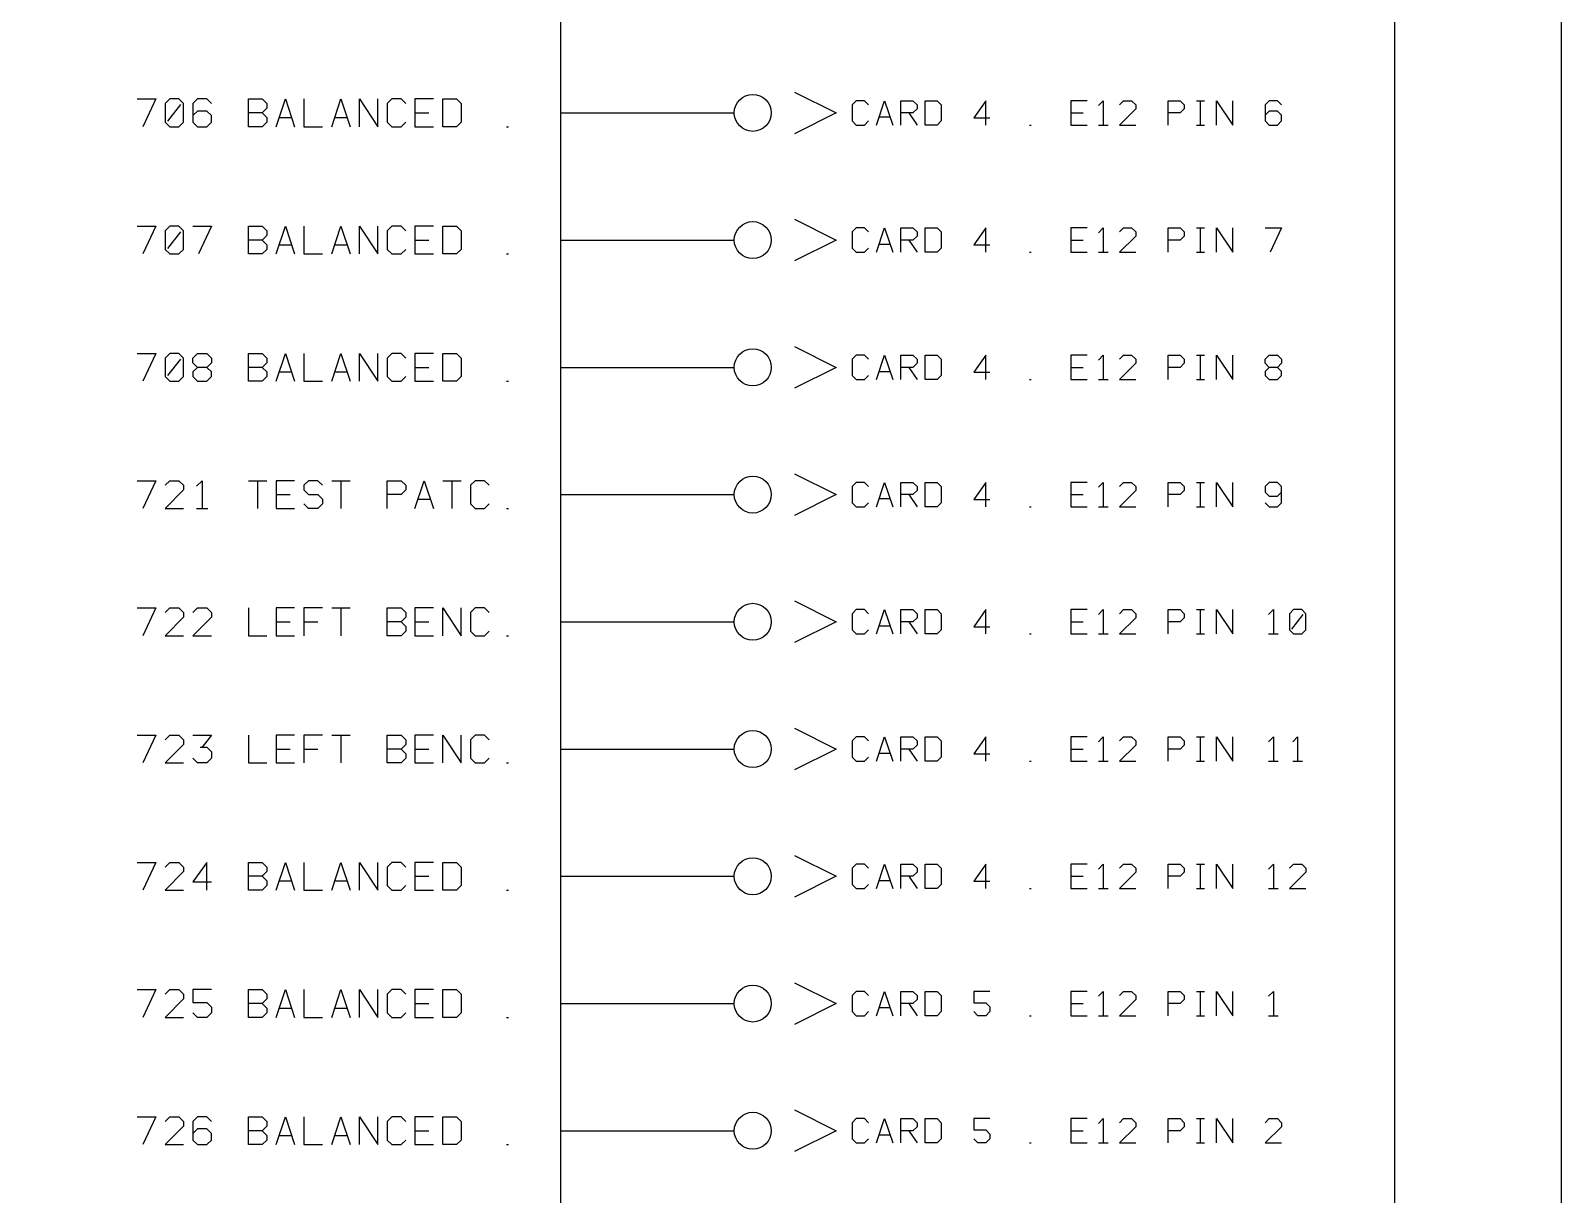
# Model space of a CAD drawing. Header units: millimetres. Extents: x 10 to 543, y 10 to 845.
# Drawn here: x 410.3 to 542.6, y 219.8 to 320.4 of the extents above; entities that cross this region are included whole.
import ezdxf

# ---------------------------------------------------------------- set-up
doc = ezdxf.new("R2010")
doc.units = ezdxf.units.MM
for name, color, linetype, lineweight in [('DEVICE', 7, 'CONTINUOUS', 25), ('GROUP', 6, 'CONTINUOUS', 25), ('LABEL', 8, 'CONTINUOUS', 25), ('POINT', 4, 'CONTINUOUS', 25), ('PORT_OUT', 30, 'CONTINUOUS', 25), ('PORTAL', 2, 'CONTINUOUS', 25), ('SHEET', 7, 'CONTINUOUS', 25)]:
    doc.layers.add(name, color=color, linetype=linetype, lineweight=lineweight)

msp = doc.modelspace()

# ---------------------------------------------------------------- linework, layer by layer
at = {"layer": 'DEVICE'}
msp.add_lwpolyline([(96.1, 48.8), (456.1, 48.8), (456.1, 781.8), (96.1, 781.8)], close=True, dxfattribs=at)
at = {"layer": 'GROUP'}
msp.add_lwpolyline([(24, 24), (528.2, 24), (528.2, 800.4), (24, 800.4)], close=True, dxfattribs=at)
at = {"layer": 'LABEL'}
for points in [[(419.5, 314.5), (421.1, 314.5), (419.98, 312.1)], [(422.3, 312.1), (423.1, 312.1), (423.5, 312.5), (423.5, 314.1), (423.1, 314.5), (422.3, 314.5), (421.9, 314.1), (421.9, 312.5), (422.3, 312.1)], [(422.14, 312.58), (423.26, 314.02)], [(425.9, 314.1), (425.5, 314.5), (424.7, 314.5), (424.3, 314.1), (424.3, 312.5), (424.7, 312.1), (425.5, 312.1), (425.9, 312.5), (425.9, 313.06), (425.5, 313.46), (424.7, 313.46), (424.3, 313.06)], [(429.1, 312.1), (429.1, 314.5), (430.3, 314.5), (430.7, 314.1), (430.7, 313.7), (430.3, 313.3), (429.1, 313.3)], [(431.5, 312.1), (432.3, 314.5), (433.1, 312.1)], [(433.9, 314.5), (433.9, 312.1), (435.5, 312.1)], [(436.3, 312.1), (437.1, 314.5), (437.9, 312.1)], [(438.7, 312.1), (438.7, 314.5), (440.3, 312.1), (440.3, 314.5)], [(442.7, 314.1), (442.3, 314.5), (441.5, 314.5), (441.1, 314.1), (441.1, 312.5), (441.5, 312.1), (442.3, 312.1), (442.7, 312.5)], [(445.1, 314.5), (443.5, 314.5), (443.5, 312.1), (445.1, 312.1)], [(445.9, 312.1), (445.9, 314.5), (447.1, 314.5), (447.5, 314.1), (447.5, 312.5), (447.1, 312.1), (445.9, 312.1)], [(430.3, 313.3), (430.7, 312.9), (430.7, 312.5), (430.3, 312.1), (429.1, 312.1)], [(431.78, 312.9), (432.82, 312.9)], [(436.58, 312.9), (437.62, 312.9)], [(443.5, 313.3), (444.7, 313.3)], [(451.42, 312.1), (451.58, 312.1)], [(419.5, 303.5), (421.1, 303.5), (419.98, 301.1)], [(422.3, 301.1), (423.1, 301.1), (423.5, 301.5), (423.5, 303.1), (423.1, 303.5), (422.3, 303.5), (421.9, 303.1), (421.9, 301.5), (422.3, 301.1)], [(424.3, 303.5), (425.9, 303.5), (424.78, 301.1)], [(429.1, 301.1), (429.1, 303.5), (430.3, 303.5), (430.7, 303.1), (430.7, 302.7), (430.3, 302.3), (429.1, 302.3)], [(431.5, 301.1), (432.3, 303.5), (433.1, 301.1)], [(433.9, 303.5), (433.9, 301.1), (435.5, 301.1)], [(436.3, 301.1), (437.1, 303.5), (437.9, 301.1)], [(438.7, 301.1), (438.7, 303.5), (440.3, 301.1), (440.3, 303.5)], [(442.7, 303.1), (442.3, 303.5), (441.5, 303.5), (441.1, 303.1), (441.1, 301.5), (441.5, 301.1), (442.3, 301.1), (442.7, 301.5)], [(445.1, 303.5), (443.5, 303.5), (443.5, 301.1), (445.1, 301.1)], [(445.9, 301.1), (445.9, 303.5), (447.1, 303.5), (447.5, 303.1), (447.5, 301.5), (447.1, 301.1), (445.9, 301.1)], [(422.14, 301.58), (423.26, 303.02)], [(430.3, 302.3), (430.7, 301.9), (430.7, 301.5), (430.3, 301.1), (429.1, 301.1)], [(431.78, 301.9), (432.82, 301.9)], [(436.58, 301.9), (437.62, 301.9)], [(443.5, 302.3), (444.7, 302.3)], [(451.42, 301.1), (451.58, 301.1)], [(419.5, 292.5), (421.1, 292.5), (419.98, 290.1)], [(422.3, 290.1), (423.1, 290.1), (423.5, 290.5), (423.5, 292.1), (423.1, 292.5), (422.3, 292.5), (421.9, 292.1), (421.9, 290.5), (422.3, 290.1)], [(424.7, 291.3), (424.3, 291.7), (424.3, 292.1), (424.7, 292.5), (425.5, 292.5), (425.9, 292.1), (425.9, 291.7), (425.5, 291.3), (424.7, 291.3), (424.3, 290.9), (424.3, 290.5), (424.7, 290.1), (425.5, 290.1), (425.9, 290.5), (425.9, 290.9), (425.5, 291.3)], [(429.1, 290.1), (429.1, 292.5), (430.3, 292.5), (430.7, 292.1), (430.7, 291.7), (430.3, 291.3), (429.1, 291.3)], [(431.5, 290.1), (432.3, 292.5), (433.1, 290.1)], [(433.9, 292.5), (433.9, 290.1), (435.5, 290.1)], [(436.3, 290.1), (437.1, 292.5), (437.9, 290.1)], [(438.7, 290.1), (438.7, 292.5), (440.3, 290.1), (440.3, 292.5)], [(442.7, 292.1), (442.3, 292.5), (441.5, 292.5), (441.1, 292.1), (441.1, 290.5), (441.5, 290.1), (442.3, 290.1), (442.7, 290.5)], [(445.1, 292.5), (443.5, 292.5), (443.5, 290.1), (445.1, 290.1)], [(445.9, 290.1), (445.9, 292.5), (447.1, 292.5), (447.5, 292.1), (447.5, 290.5), (447.1, 290.1), (445.9, 290.1)], [(422.14, 290.58), (423.26, 292.02)], [(430.3, 291.3), (430.7, 290.9), (430.7, 290.5), (430.3, 290.1), (429.1, 290.1)], [(443.5, 291.3), (444.7, 291.3)], [(431.78, 290.9), (432.82, 290.9)], [(436.58, 290.9), (437.62, 290.9)], [(451.42, 290.1), (451.58, 290.1)], [(419.5, 281.5), (421.1, 281.5), (419.98, 279.1)], [(421.9, 281.1), (422.3, 281.5), (423.1, 281.5), (423.5, 281.1), (423.5, 280.7), (421.9, 279.1), (423.5, 279.1)], [(424.62, 281.02), (425.1, 281.5), (425.1, 279.1)], [(429.1, 281.5), (430.7, 281.5)], [(429.9, 281.5), (429.9, 279.1)], [(433.1, 281.5), (431.5, 281.5), (431.5, 279.1), (433.1, 279.1)], [(435.5, 281.1), (435.1, 281.5), (434.3, 281.5), (433.9, 281.1), (433.9, 280.7), (434.3, 280.3), (435.1, 280.3), (435.5, 279.9), (435.5, 279.5), (435.1, 279.1), (434.3, 279.1), (433.9, 279.5)], [(436.3, 281.5), (437.9, 281.5)], [(437.1, 281.5), (437.1, 279.1)], [(441.1, 279.1), (441.1, 281.5), (442.3, 281.5), (442.7, 281.1), (442.7, 280.7), (442.3, 280.3), (441.1, 280.3)], [(443.5, 279.1), (444.3, 281.5), (445.1, 279.1)], [(445.9, 281.5), (447.5, 281.5)], [(446.7, 281.5), (446.7, 279.1)], [(449.9, 281.1), (449.5, 281.5), (448.7, 281.5), (448.3, 281.1), (448.3, 279.5), (448.7, 279.1), (449.5, 279.1), (449.9, 279.5)], [(431.5, 280.3), (432.7, 280.3)], [(443.78, 279.9), (444.82, 279.9)], [(424.62, 279.1), (425.58, 279.1)], [(451.42, 279.1), (451.58, 279.1)], [(419.5, 270.5), (421.1, 270.5), (419.98, 268.1)], [(421.9, 270.1), (422.3, 270.5), (423.1, 270.5), (423.5, 270.1), (423.5, 269.7), (421.9, 268.1), (423.5, 268.1)], [(424.3, 270.1), (424.7, 270.5), (425.5, 270.5), (425.9, 270.1), (425.9, 269.7), (424.3, 268.1), (425.9, 268.1)], [(429.1, 270.5), (429.1, 268.1), (430.7, 268.1)], [(433.1, 270.5), (431.5, 270.5), (431.5, 268.1), (433.1, 268.1)], [(435.5, 270.5), (433.9, 270.5), (433.9, 268.1)], [(436.3, 270.5), (437.9, 270.5)], [(437.1, 270.5), (437.1, 268.1)], [(441.1, 268.1), (441.1, 270.5), (442.3, 270.5), (442.7, 270.1), (442.7, 269.7), (442.3, 269.3), (441.1, 269.3)], [(445.1, 270.5), (443.5, 270.5), (443.5, 268.1), (445.1, 268.1)], [(445.9, 268.1), (445.9, 270.5), (447.5, 268.1), (447.5, 270.5)], [(449.9, 270.1), (449.5, 270.5), (448.7, 270.5), (448.3, 270.1), (448.3, 268.5), (448.7, 268.1), (449.5, 268.1), (449.9, 268.5)], [(431.5, 269.3), (432.7, 269.3)], [(433.9, 269.3), (435.1, 269.3)], [(442.3, 269.3), (442.7, 268.9), (442.7, 268.5), (442.3, 268.1), (441.1, 268.1)], [(443.5, 269.3), (444.7, 269.3)], [(451.42, 268.1), (451.58, 268.1)], [(419.5, 259.5), (421.1, 259.5), (419.98, 257.1)], [(421.9, 259.1), (422.3, 259.5), (423.1, 259.5), (423.5, 259.1), (423.5, 258.7), (421.9, 257.1), (423.5, 257.1)], [(424.3, 259.5), (425.9, 259.5), (425.1, 258.46)], [(429.1, 259.5), (429.1, 257.1), (430.7, 257.1)], [(433.1, 259.5), (431.5, 259.5), (431.5, 257.1), (433.1, 257.1)], [(435.5, 259.5), (433.9, 259.5), (433.9, 257.1)], [(436.3, 259.5), (437.9, 259.5)], [(437.1, 259.5), (437.1, 257.1)], [(441.1, 257.1), (441.1, 259.5), (442.3, 259.5), (442.7, 259.1), (442.7, 258.7), (442.3, 258.3), (441.1, 258.3)], [(445.1, 259.5), (443.5, 259.5), (443.5, 257.1), (445.1, 257.1)], [(445.9, 257.1), (445.9, 259.5), (447.5, 257.1), (447.5, 259.5)], [(449.9, 259.1), (449.5, 259.5), (448.7, 259.5), (448.3, 259.1), (448.3, 257.5), (448.7, 257.1), (449.5, 257.1), (449.9, 257.5)], [(424.94, 258.46), (425.5, 258.46), (425.9, 258.06), (425.9, 257.5), (425.5, 257.1), (424.7, 257.1), (424.3, 257.5)], [(431.5, 258.3), (432.7, 258.3)], [(433.9, 258.3), (435.1, 258.3)], [(442.3, 258.3), (442.7, 257.9), (442.7, 257.5), (442.3, 257.1), (441.1, 257.1)], [(443.5, 258.3), (444.7, 258.3)], [(451.42, 257.1), (451.58, 257.1)], [(419.5, 248.5), (421.1, 248.5), (419.98, 246.1)], [(421.9, 248.1), (422.3, 248.5), (423.1, 248.5), (423.5, 248.1), (423.5, 247.7), (421.9, 246.1), (423.5, 246.1)], [(425.5, 246.1), (425.5, 248.5), (424.3, 246.82), (425.9, 246.82)], [(429.1, 246.1), (429.1, 248.5), (430.3, 248.5), (430.7, 248.1), (430.7, 247.7), (430.3, 247.3), (429.1, 247.3)], [(431.5, 246.1), (432.3, 248.5), (433.1, 246.1)], [(433.9, 248.5), (433.9, 246.1), (435.5, 246.1)], [(436.3, 246.1), (437.1, 248.5), (437.9, 246.1)], [(438.7, 246.1), (438.7, 248.5), (440.3, 246.1), (440.3, 248.5)], [(442.7, 248.1), (442.3, 248.5), (441.5, 248.5), (441.1, 248.1), (441.1, 246.5), (441.5, 246.1), (442.3, 246.1), (442.7, 246.5)], [(445.1, 248.5), (443.5, 248.5), (443.5, 246.1), (445.1, 246.1)], [(445.9, 246.1), (445.9, 248.5), (447.1, 248.5), (447.5, 248.1), (447.5, 246.5), (447.1, 246.1), (445.9, 246.1)], [(430.3, 247.3), (430.7, 246.9), (430.7, 246.5), (430.3, 246.1), (429.1, 246.1)], [(431.78, 246.9), (432.82, 246.9)], [(436.58, 246.9), (437.62, 246.9)], [(443.5, 247.3), (444.7, 247.3)], [(451.42, 246.1), (451.58, 246.1)], [(419.5, 237.5), (421.1, 237.5), (419.98, 235.1)], [(421.9, 237.1), (422.3, 237.5), (423.1, 237.5), (423.5, 237.1), (423.5, 236.7), (421.9, 235.1), (423.5, 235.1)], [(425.9, 237.5), (424.3, 237.5), (424.3, 236.38), (425.5, 236.38), (425.9, 235.98), (425.9, 235.5), (425.5, 235.1), (424.7, 235.1), (424.3, 235.5)], [(429.1, 235.1), (429.1, 237.5), (430.3, 237.5), (430.7, 237.1), (430.7, 236.7), (430.3, 236.3), (429.1, 236.3)], [(431.5, 235.1), (432.3, 237.5), (433.1, 235.1)], [(433.9, 237.5), (433.9, 235.1), (435.5, 235.1)], [(436.3, 235.1), (437.1, 237.5), (437.9, 235.1)], [(438.7, 235.1), (438.7, 237.5), (440.3, 235.1), (440.3, 237.5)], [(442.7, 237.1), (442.3, 237.5), (441.5, 237.5), (441.1, 237.1), (441.1, 235.5), (441.5, 235.1), (442.3, 235.1), (442.7, 235.5)], [(445.1, 237.5), (443.5, 237.5), (443.5, 235.1), (445.1, 235.1)], [(445.9, 235.1), (445.9, 237.5), (447.1, 237.5), (447.5, 237.1), (447.5, 235.5), (447.1, 235.1), (445.9, 235.1)], [(430.3, 236.3), (430.7, 235.9), (430.7, 235.5), (430.3, 235.1), (429.1, 235.1)], [(431.78, 235.9), (432.82, 235.9)], [(436.58, 235.9), (437.62, 235.9)], [(443.5, 236.3), (444.7, 236.3)], [(451.42, 235.1), (451.58, 235.1)], [(419.5, 226.5), (421.1, 226.5), (419.98, 224.1)], [(421.9, 226.1), (422.3, 226.5), (423.1, 226.5), (423.5, 226.1), (423.5, 225.7), (421.9, 224.1), (423.5, 224.1)], [(425.9, 226.1), (425.5, 226.5), (424.7, 226.5), (424.3, 226.1), (424.3, 224.5), (424.7, 224.1), (425.5, 224.1), (425.9, 224.5), (425.9, 225.06), (425.5, 225.46), (424.7, 225.46), (424.3, 225.06)], [(429.1, 224.1), (429.1, 226.5), (430.3, 226.5), (430.7, 226.1), (430.7, 225.7), (430.3, 225.3), (429.1, 225.3)], [(431.5, 224.1), (432.3, 226.5), (433.1, 224.1)], [(433.9, 226.5), (433.9, 224.1), (435.5, 224.1)], [(436.3, 224.1), (437.1, 226.5), (437.9, 224.1)], [(438.7, 224.1), (438.7, 226.5), (440.3, 224.1), (440.3, 226.5)], [(442.7, 226.1), (442.3, 226.5), (441.5, 226.5), (441.1, 226.1), (441.1, 224.5), (441.5, 224.1), (442.3, 224.1), (442.7, 224.5)], [(445.1, 226.5), (443.5, 226.5), (443.5, 224.1), (445.1, 224.1)], [(445.9, 224.1), (445.9, 226.5), (447.1, 226.5), (447.5, 226.1), (447.5, 224.5), (447.1, 224.1), (445.9, 224.1)], [(430.3, 225.3), (430.7, 224.9), (430.7, 224.5), (430.3, 224.1), (429.1, 224.1)], [(443.5, 225.3), (444.7, 225.3)], [(431.78, 224.9), (432.82, 224.9)], [(436.58, 224.9), (437.62, 224.9)], [(451.42, 224.1), (451.58, 224.1)]]:
    msp.add_lwpolyline(points, dxfattribs=at)
at = {"layer": 'POINT'}
for centre in [(472.7, 313.3), (472.7, 302.3), (472.7, 291.3), (472.7, 280.3), (472.7, 269.3), (472.7, 258.3), (472.7, 247.3), (472.7, 236.3), (472.7, 225.3)]:
    msp.add_circle(centre, 1.6, dxfattribs=at)
at = {"layer": 'PORT_OUT'}
for p, q in [((456.1, 313.3), (471.1, 313.3)), ((456.1, 302.3), (471.1, 302.3)), ((456.1, 291.3), (471.1, 291.3)), ((456.1, 280.3), (471.1, 280.3)), ((456.1, 269.3), (471.1, 269.3)), ((456.1, 258.3), (471.1, 258.3)), ((456.1, 247.3), (471.1, 247.3)), ((456.1, 236.3), (471.1, 236.3)), ((456.1, 225.3), (471.1, 225.3))]:
    msp.add_line(p, q, dxfattribs=at)
at = {"layer": 'PORTAL'}
for points in [[(476.3, 315.1), (479.9, 313.3), (476.3, 311.5)], [(482.7, 314), (482.35, 314.35), (481.65, 314.35), (481.3, 314), (481.3, 312.6), (481.65, 312.25), (482.35, 312.25), (482.7, 312.6)], [(483.4, 312.25), (484.1, 314.35), (484.8, 312.25)], [(485.5, 312.25), (485.5, 314.35), (486.55, 314.35), (486.9, 314), (486.9, 313.65), (486.55, 313.3), (485.5, 313.3)], [(487.6, 312.25), (487.6, 314.35), (488.65, 314.35), (489, 314), (489, 312.6), (488.65, 312.25), (487.6, 312.25)], [(492.85, 312.25), (492.85, 314.35), (491.8, 312.88), (493.2, 312.88)], [(501.6, 314.35), (500.2, 314.35), (500.2, 312.25), (501.6, 312.25)], [(502.58, 313.93), (503, 314.35), (503, 312.25)], [(504.4, 314), (504.75, 314.35), (505.45, 314.35), (505.8, 314), (505.8, 313.65), (504.4, 312.25), (505.8, 312.25)], [(508.6, 312.25), (508.6, 314.35), (509.65, 314.35), (510, 314), (510, 313.65), (509.65, 313.3), (508.6, 313.3)], [(511.05, 314.35), (511.75, 314.35)], [(511.4, 312.25), (511.4, 314.35)], [(512.8, 312.25), (512.8, 314.35), (514.2, 312.25), (514.2, 314.35)], [(518.4, 314), (518.05, 314.35), (517.35, 314.35), (517, 314), (517, 312.6), (517.35, 312.25), (518.05, 312.25), (518.4, 312.6), (518.4, 313.09), (518.05, 313.44), (517.35, 313.44), (517, 313.09)], [(483.64, 312.95), (484.56, 312.95)], [(486.2, 313.3), (486.9, 312.25)], [(500.2, 313.3), (501.25, 313.3)], [(496.63, 312.25), (496.77, 312.25)], [(502.58, 312.25), (503.42, 312.25)], [(511.05, 312.25), (511.75, 312.25)], [(476.3, 304.1), (479.9, 302.3), (476.3, 300.5)], [(482.7, 303), (482.35, 303.35), (481.65, 303.35), (481.3, 303), (481.3, 301.6), (481.65, 301.25), (482.35, 301.25), (482.7, 301.6)], [(483.4, 301.25), (484.1, 303.35), (484.8, 301.25)], [(485.5, 301.25), (485.5, 303.35), (486.55, 303.35), (486.9, 303), (486.9, 302.65), (486.55, 302.3), (485.5, 302.3)], [(487.6, 301.25), (487.6, 303.35), (488.65, 303.35), (489, 303), (489, 301.6), (488.65, 301.25), (487.6, 301.25)], [(492.85, 301.25), (492.85, 303.35), (491.8, 301.88), (493.2, 301.88)], [(501.6, 303.35), (500.2, 303.35), (500.2, 301.25), (501.6, 301.25)], [(502.58, 302.93), (503, 303.35), (503, 301.25)], [(504.4, 303), (504.75, 303.35), (505.45, 303.35), (505.8, 303), (505.8, 302.65), (504.4, 301.25), (505.8, 301.25)], [(508.6, 301.25), (508.6, 303.35), (509.65, 303.35), (510, 303), (510, 302.65), (509.65, 302.3), (508.6, 302.3)], [(511.05, 303.35), (511.75, 303.35)], [(511.4, 301.25), (511.4, 303.35)], [(512.8, 301.25), (512.8, 303.35), (514.2, 301.25), (514.2, 303.35)], [(517, 303.35), (518.4, 303.35), (517.42, 301.25)], [(483.64, 301.95), (484.56, 301.95)], [(486.2, 302.3), (486.9, 301.25)], [(500.2, 302.3), (501.25, 302.3)], [(496.63, 301.25), (496.77, 301.25)], [(502.58, 301.25), (503.42, 301.25)], [(511.05, 301.25), (511.75, 301.25)], [(476.3, 293.1), (479.9, 291.3), (476.3, 289.5)], [(482.7, 292), (482.35, 292.35), (481.65, 292.35), (481.3, 292), (481.3, 290.6), (481.65, 290.25), (482.35, 290.25), (482.7, 290.6)], [(483.4, 290.25), (484.1, 292.35), (484.8, 290.25)], [(485.5, 290.25), (485.5, 292.35), (486.55, 292.35), (486.9, 292), (486.9, 291.65), (486.55, 291.3), (485.5, 291.3)], [(486.2, 291.3), (486.9, 290.25)], [(487.6, 290.25), (487.6, 292.35), (488.65, 292.35), (489, 292), (489, 290.6), (488.65, 290.25), (487.6, 290.25)], [(492.85, 290.25), (492.85, 292.35), (491.8, 290.88), (493.2, 290.88)], [(501.6, 292.35), (500.2, 292.35), (500.2, 290.25), (501.6, 290.25)], [(500.2, 291.3), (501.25, 291.3)], [(502.58, 291.93), (503, 292.35), (503, 290.25)], [(504.4, 292), (504.75, 292.35), (505.45, 292.35), (505.8, 292), (505.8, 291.65), (504.4, 290.25), (505.8, 290.25)], [(508.6, 290.25), (508.6, 292.35), (509.65, 292.35), (510, 292), (510, 291.65), (509.65, 291.3), (508.6, 291.3)], [(511.05, 292.35), (511.75, 292.35)], [(511.4, 290.25), (511.4, 292.35)], [(512.8, 290.25), (512.8, 292.35), (514.2, 290.25), (514.2, 292.35)], [(517.35, 291.3), (517, 291.65), (517, 292), (517.35, 292.35), (518.05, 292.35), (518.4, 292), (518.4, 291.65), (518.05, 291.3), (517.35, 291.3), (517, 290.95), (517, 290.6), (517.35, 290.25), (518.05, 290.25), (518.4, 290.6), (518.4, 290.95), (518.05, 291.3)], [(483.64, 290.95), (484.56, 290.95)], [(496.63, 290.25), (496.77, 290.25)], [(502.58, 290.25), (503.42, 290.25)], [(511.05, 290.25), (511.75, 290.25)], [(476.3, 282.1), (479.9, 280.3), (476.3, 278.5)], [(482.7, 281), (482.35, 281.35), (481.65, 281.35), (481.3, 281), (481.3, 279.6), (481.65, 279.25), (482.35, 279.25), (482.7, 279.6)], [(483.4, 279.25), (484.1, 281.35), (484.8, 279.25)], [(485.5, 279.25), (485.5, 281.35), (486.55, 281.35), (486.9, 281), (486.9, 280.65), (486.55, 280.3), (485.5, 280.3)], [(487.6, 279.25), (487.6, 281.35), (488.65, 281.35), (489, 281), (489, 279.6), (488.65, 279.25), (487.6, 279.25)], [(492.85, 279.25), (492.85, 281.35), (491.8, 279.88), (493.2, 279.88)], [(501.6, 281.35), (500.2, 281.35), (500.2, 279.25), (501.6, 279.25)], [(502.58, 280.93), (503, 281.35), (503, 279.25)], [(504.4, 281), (504.75, 281.35), (505.45, 281.35), (505.8, 281), (505.8, 280.65), (504.4, 279.25), (505.8, 279.25)], [(508.6, 279.25), (508.6, 281.35), (509.65, 281.35), (510, 281), (510, 280.65), (509.65, 280.3), (508.6, 280.3)], [(511.05, 281.35), (511.75, 281.35)], [(511.4, 279.25), (511.4, 281.35)], [(512.8, 279.25), (512.8, 281.35), (514.2, 279.25), (514.2, 281.35)], [(517, 279.6), (517.35, 279.25), (518.05, 279.25), (518.4, 279.6), (518.4, 281), (518.05, 281.35), (517.35, 281.35), (517, 281), (517, 280.51), (517.35, 280.16), (518.05, 280.16), (518.4, 280.51)], [(483.64, 279.95), (484.56, 279.95)], [(486.2, 280.3), (486.9, 279.25)], [(496.63, 279.25), (496.77, 279.25)], [(500.2, 280.3), (501.25, 280.3)], [(502.58, 279.25), (503.42, 279.25)], [(511.05, 279.25), (511.75, 279.25)], [(476.3, 271.1), (479.9, 269.3), (476.3, 267.5)], [(482.7, 270), (482.35, 270.35), (481.65, 270.35), (481.3, 270), (481.3, 268.6), (481.65, 268.25), (482.35, 268.25), (482.7, 268.6)], [(483.4, 268.25), (484.1, 270.35), (484.8, 268.25)], [(485.5, 268.25), (485.5, 270.35), (486.55, 270.35), (486.9, 270), (486.9, 269.65), (486.55, 269.3), (485.5, 269.3)], [(487.6, 268.25), (487.6, 270.35), (488.65, 270.35), (489, 270), (489, 268.6), (488.65, 268.25), (487.6, 268.25)], [(492.85, 268.25), (492.85, 270.35), (491.8, 268.88), (493.2, 268.88)], [(501.6, 270.35), (500.2, 270.35), (500.2, 268.25), (501.6, 268.25)], [(502.58, 269.93), (503, 270.35), (503, 268.25)], [(504.4, 270), (504.75, 270.35), (505.45, 270.35), (505.8, 270), (505.8, 269.65), (504.4, 268.25), (505.8, 268.25)], [(508.6, 268.25), (508.6, 270.35), (509.65, 270.35), (510, 270), (510, 269.65), (509.65, 269.3), (508.6, 269.3)], [(511.05, 270.35), (511.75, 270.35)], [(511.4, 268.25), (511.4, 270.35)], [(512.8, 268.25), (512.8, 270.35), (514.2, 268.25), (514.2, 270.35)], [(517.28, 269.93), (517.7, 270.35), (517.7, 268.25)], [(519.45, 268.25), (520.15, 268.25), (520.5, 268.6), (520.5, 270), (520.15, 270.35), (519.45, 270.35), (519.1, 270), (519.1, 268.6), (519.45, 268.25)], [(483.64, 268.95), (484.56, 268.95)], [(486.2, 269.3), (486.9, 268.25)], [(500.2, 269.3), (501.25, 269.3)], [(519.31, 268.67), (520.29, 269.93)], [(496.63, 268.25), (496.77, 268.25)], [(502.58, 268.25), (503.42, 268.25)], [(511.05, 268.25), (511.75, 268.25)], [(517.28, 268.25), (518.12, 268.25)], [(476.3, 260.1), (479.9, 258.3), (476.3, 256.5)], [(482.7, 259), (482.35, 259.35), (481.65, 259.35), (481.3, 259), (481.3, 257.6), (481.65, 257.25), (482.35, 257.25), (482.7, 257.6)], [(483.4, 257.25), (484.1, 259.35), (484.8, 257.25)], [(485.5, 257.25), (485.5, 259.35), (486.55, 259.35), (486.9, 259), (486.9, 258.65), (486.55, 258.3), (485.5, 258.3)], [(486.2, 258.3), (486.9, 257.25)], [(487.6, 257.25), (487.6, 259.35), (488.65, 259.35), (489, 259), (489, 257.6), (488.65, 257.25), (487.6, 257.25)], [(492.85, 257.25), (492.85, 259.35), (491.8, 257.88), (493.2, 257.88)], [(501.6, 259.35), (500.2, 259.35), (500.2, 257.25), (501.6, 257.25)], [(500.2, 258.3), (501.25, 258.3)], [(502.58, 258.93), (503, 259.35), (503, 257.25)], [(504.4, 259), (504.75, 259.35), (505.45, 259.35), (505.8, 259), (505.8, 258.65), (504.4, 257.25), (505.8, 257.25)], [(508.6, 257.25), (508.6, 259.35), (509.65, 259.35), (510, 259), (510, 258.65), (509.65, 258.3), (508.6, 258.3)], [(511.05, 259.35), (511.75, 259.35)], [(511.4, 257.25), (511.4, 259.35)], [(512.8, 257.25), (512.8, 259.35), (514.2, 257.25), (514.2, 259.35)], [(517.28, 258.93), (517.7, 259.35), (517.7, 257.25)], [(519.38, 258.93), (519.8, 259.35), (519.8, 257.25)], [(483.64, 257.95), (484.56, 257.95)], [(496.63, 257.25), (496.77, 257.25)], [(502.58, 257.25), (503.42, 257.25)], [(511.05, 257.25), (511.75, 257.25)], [(517.28, 257.25), (518.12, 257.25)], [(519.38, 257.25), (520.22, 257.25)], [(476.3, 249.1), (479.9, 247.3), (476.3, 245.5)], [(482.7, 248), (482.35, 248.35), (481.65, 248.35), (481.3, 248), (481.3, 246.6), (481.65, 246.25), (482.35, 246.25), (482.7, 246.6)], [(483.4, 246.25), (484.1, 248.35), (484.8, 246.25)], [(485.5, 246.25), (485.5, 248.35), (486.55, 248.35), (486.9, 248), (486.9, 247.65), (486.55, 247.3), (485.5, 247.3)], [(487.6, 246.25), (487.6, 248.35), (488.65, 248.35), (489, 248), (489, 246.6), (488.65, 246.25), (487.6, 246.25)], [(492.85, 246.25), (492.85, 248.35), (491.8, 246.88), (493.2, 246.88)], [(501.6, 248.35), (500.2, 248.35), (500.2, 246.25), (501.6, 246.25)], [(502.58, 247.93), (503, 248.35), (503, 246.25)], [(504.4, 248), (504.75, 248.35), (505.45, 248.35), (505.8, 248), (505.8, 247.65), (504.4, 246.25), (505.8, 246.25)], [(508.6, 246.25), (508.6, 248.35), (509.65, 248.35), (510, 248), (510, 247.65), (509.65, 247.3), (508.6, 247.3)], [(511.05, 248.35), (511.75, 248.35)], [(511.4, 246.25), (511.4, 248.35)], [(512.8, 246.25), (512.8, 248.35), (514.2, 246.25), (514.2, 248.35)], [(517.28, 247.93), (517.7, 248.35), (517.7, 246.25)], [(519.1, 248), (519.45, 248.35), (520.15, 248.35), (520.5, 248), (520.5, 247.65), (519.1, 246.25), (520.5, 246.25)], [(483.64, 246.95), (484.56, 246.95)], [(486.2, 247.3), (486.9, 246.25)], [(496.63, 246.25), (496.77, 246.25)], [(500.2, 247.3), (501.25, 247.3)], [(502.58, 246.25), (503.42, 246.25)], [(511.05, 246.25), (511.75, 246.25)], [(517.28, 246.25), (518.12, 246.25)], [(476.3, 238.1), (479.9, 236.3), (476.3, 234.5)], [(482.7, 237), (482.35, 237.35), (481.65, 237.35), (481.3, 237), (481.3, 235.6), (481.65, 235.25), (482.35, 235.25), (482.7, 235.6)], [(483.4, 235.25), (484.1, 237.35), (484.8, 235.25)], [(485.5, 235.25), (485.5, 237.35), (486.55, 237.35), (486.9, 237), (486.9, 236.65), (486.55, 236.3), (485.5, 236.3)], [(487.6, 235.25), (487.6, 237.35), (488.65, 237.35), (489, 237), (489, 235.6), (488.65, 235.25), (487.6, 235.25)], [(493.2, 237.35), (491.8, 237.35), (491.8, 236.37), (492.85, 236.37), (493.2, 236.02), (493.2, 235.6), (492.85, 235.25), (492.15, 235.25), (491.8, 235.6)], [(501.6, 237.35), (500.2, 237.35), (500.2, 235.25), (501.6, 235.25)], [(502.58, 236.93), (503, 237.35), (503, 235.25)], [(504.4, 237), (504.75, 237.35), (505.45, 237.35), (505.8, 237), (505.8, 236.65), (504.4, 235.25), (505.8, 235.25)], [(508.6, 235.25), (508.6, 237.35), (509.65, 237.35), (510, 237), (510, 236.65), (509.65, 236.3), (508.6, 236.3)], [(511.05, 237.35), (511.75, 237.35)], [(511.4, 235.25), (511.4, 237.35)], [(512.8, 235.25), (512.8, 237.35), (514.2, 235.25), (514.2, 237.35)], [(517.28, 236.93), (517.7, 237.35), (517.7, 235.25)], [(483.64, 235.95), (484.56, 235.95)], [(486.2, 236.3), (486.9, 235.25)], [(500.2, 236.3), (501.25, 236.3)], [(496.63, 235.25), (496.77, 235.25)], [(502.58, 235.25), (503.42, 235.25)], [(511.05, 235.25), (511.75, 235.25)], [(517.28, 235.25), (518.12, 235.25)], [(476.3, 227.1), (479.9, 225.3), (476.3, 223.5)], [(482.7, 226), (482.35, 226.35), (481.65, 226.35), (481.3, 226), (481.3, 224.6), (481.65, 224.25), (482.35, 224.25), (482.7, 224.6)], [(483.4, 224.25), (484.1, 226.35), (484.8, 224.25)], [(485.5, 224.25), (485.5, 226.35), (486.55, 226.35), (486.9, 226), (486.9, 225.65), (486.55, 225.3), (485.5, 225.3)], [(487.6, 224.25), (487.6, 226.35), (488.65, 226.35), (489, 226), (489, 224.6), (488.65, 224.25), (487.6, 224.25)], [(493.2, 226.35), (491.8, 226.35), (491.8, 225.37), (492.85, 225.37), (493.2, 225.02), (493.2, 224.6), (492.85, 224.25), (492.15, 224.25), (491.8, 224.6)], [(501.6, 226.35), (500.2, 226.35), (500.2, 224.25), (501.6, 224.25)], [(502.58, 225.93), (503, 226.35), (503, 224.25)], [(504.4, 226), (504.75, 226.35), (505.45, 226.35), (505.8, 226), (505.8, 225.65), (504.4, 224.25), (505.8, 224.25)], [(508.6, 224.25), (508.6, 226.35), (509.65, 226.35), (510, 226), (510, 225.65), (509.65, 225.3), (508.6, 225.3)], [(511.05, 226.35), (511.75, 226.35)], [(511.4, 224.25), (511.4, 226.35)], [(512.8, 224.25), (512.8, 226.35), (514.2, 224.25), (514.2, 226.35)], [(517, 226), (517.35, 226.35), (518.05, 226.35), (518.4, 226), (518.4, 225.65), (517, 224.25), (518.4, 224.25)], [(486.2, 225.3), (486.9, 224.25)], [(500.2, 225.3), (501.25, 225.3)], [(483.64, 224.95), (484.56, 224.95)], [(496.63, 224.25), (496.77, 224.25)], [(502.58, 224.25), (503.42, 224.25)], [(511.05, 224.25), (511.75, 224.25)]]:
    msp.add_lwpolyline(points, dxfattribs=at)
at = {"layer": 'SHEET'}
msp.add_lwpolyline([(9.6, 9.6), (542.6, 9.6), (542.6, 844.8), (9.6, 844.8)], close=True, dxfattribs=at)

doc.saveas('drawing.dxf')
